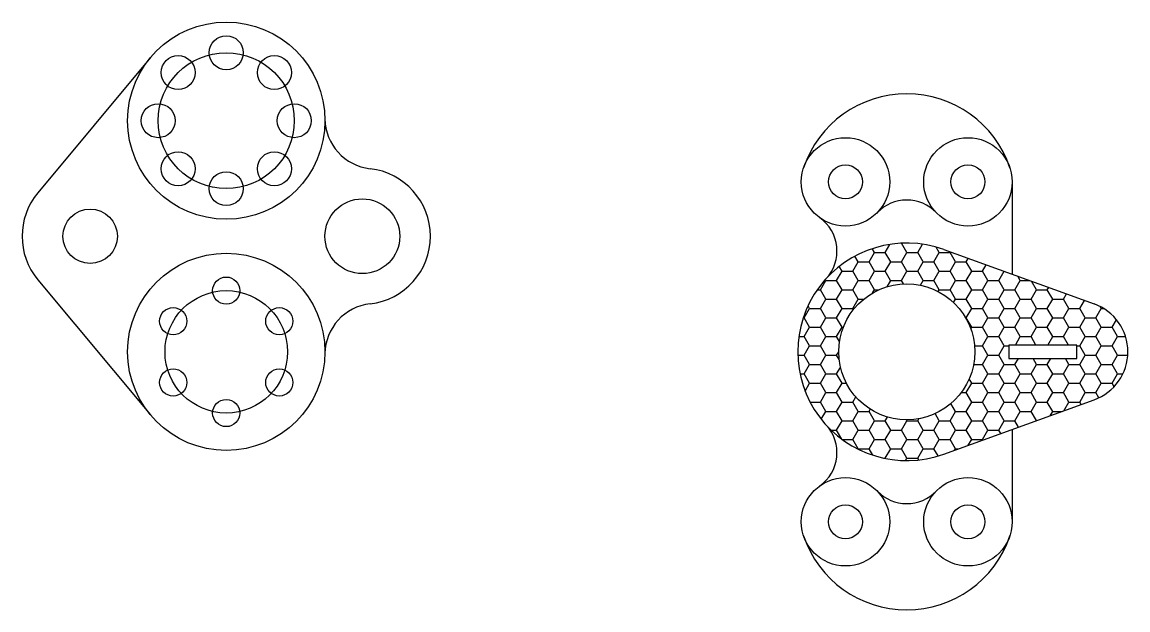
# Model space of a CAD drawing. Header units: millimetres. Extents: x 40 to 365, y 24 to 197.
import ezdxf

# ---------------------------------------------------------------- set-up
doc = ezdxf.new("R2010")
doc.units = ezdxf.units.MM

# ---------------------------------------------------------------- blocks, each defined once
blk = doc.blocks.new('*U1')
blk.add_circle((0, 0), 4)
blk = doc.blocks.new('*U2')
at = {"color": 0, "linetype": 'ByBlock', "lineweight": -2, "transparency": 16777216}
blk.add_blockref('*U1', (100, 118), dxfattribs=at)
for p, rotation in [((84.41, 109), 59.99999999999999), ((115.59, 109), 299.9999999999999), ((84.41, 91), 120), ((115.59, 91), 240), ((100, 82), 180)]:
    blk.add_blockref('*U1', p, dxfattribs=dict(at, rotation=rotation))
blk = doc.blocks.new('*U3')
blk.add_circle((0, 0), 5)
blk = doc.blocks.new('*U4')
at = {"color": 0, "linetype": 'ByBlock', "lineweight": -2, "transparency": 16777216}
blk.add_blockref('*U3', (100, 188), dxfattribs=at)
for p, rotation in [((85.86, 182.14), 45.00000000000001), ((114.14, 182.14), 315), ((80, 168), 90), ((120, 168), 270), ((85.86, 153.86), 135), ((114.14, 153.86), 225), ((100, 148), 180)]:
    blk.add_blockref('*U3', p, dxfattribs=dict(at, rotation=rotation))

msp = doc.modelspace()

# ---------------------------------------------------------------- hatches: boundary and pattern name
h = msp.add_hatch()
h.set_pattern_fill('HONEY', color=256)
h.paths.add_polyline_path([(310.88, 130.09, 1.424887), (310.88, 69.91), (355.1, 85.89, 0.70181), (355.1, 114.11)])
h.paths.add_polyline_path([(320, 100, -1), (280, 100, -1)], flags=16)
h.paths.add_polyline_path([(330, 102), (350, 102), (350, 100), (350, 98), (330, 98)], flags=16)

# ---------------------------------------------------------------- linework, layer by layer
for p, q in [((77.71, 186.55), (44.63, 146.79)), ((331, 150), (331, 122.82)), ((310.88, 130.09), (355.1, 114.11)), ((44.63, 121.21), (77.71, 81.45)), ((350, 102), (330, 102)), ((330, 102), (330, 98)), ((350, 100), (350, 102)), ((330, 98), (350, 98)), ((350, 98), (350, 100)), ((310.88, 69.91), (355.1, 85.89)), ((331, 77.18), (331, 50))]:
    msp.add_line(p, q)
for centre, radius in [((100, 168), 29), ((100, 168), 20), ((282, 150), 13), ((318, 150), 13), ((282, 150), 5), ((318, 150), 5), ((140, 134), 11), ((60, 134), 8), ((100, 100), 29), ((100, 100), 18), ((300, 100), 20), ((282, 50), 13), ((318, 50), 13), ((282, 50), 5), ((318, 50), 5)]:
    msp.add_circle(centre, radius)
for centre, radius, start, end in [((300, 143.92), 32, 18.6717, 161.3283), ((143.99, 168.77), 15, 181.0046, 263.4487), ((140, 134), 20, 276.5513, 83.4487), ((60, 134), 20, 140.2359, 219.7641), ((300, 132.65), 12, 43.9455, 136.0545), ((267.49, 129.64), 12, 317.6431, 54.509), ((300, 100), 32, 70.1231, 289.8769), ((300, 143.92), 32, 223.3001, 223.3306), ((143.99, 99.23), 15, 96.5513, 178.9954), ((350, 100), 15, 289.8769, 70.1231), ((267.49, 70.36), 12, 305.491, 42.3569), ((300, 56.08), 32, 136.6694, 136.6999), ((300, 67.35), 12, 223.9455, 316.0545), ((300, 56.08), 32, 198.6717, 341.3283)]:
    msp.add_arc(centre, radius, start, end)

# ---------------------------------------------------------------- block references
for name in ['*U4', '*U2']:
    msp.add_blockref(name, (0, 0))

doc.saveas('drawing.dxf')
